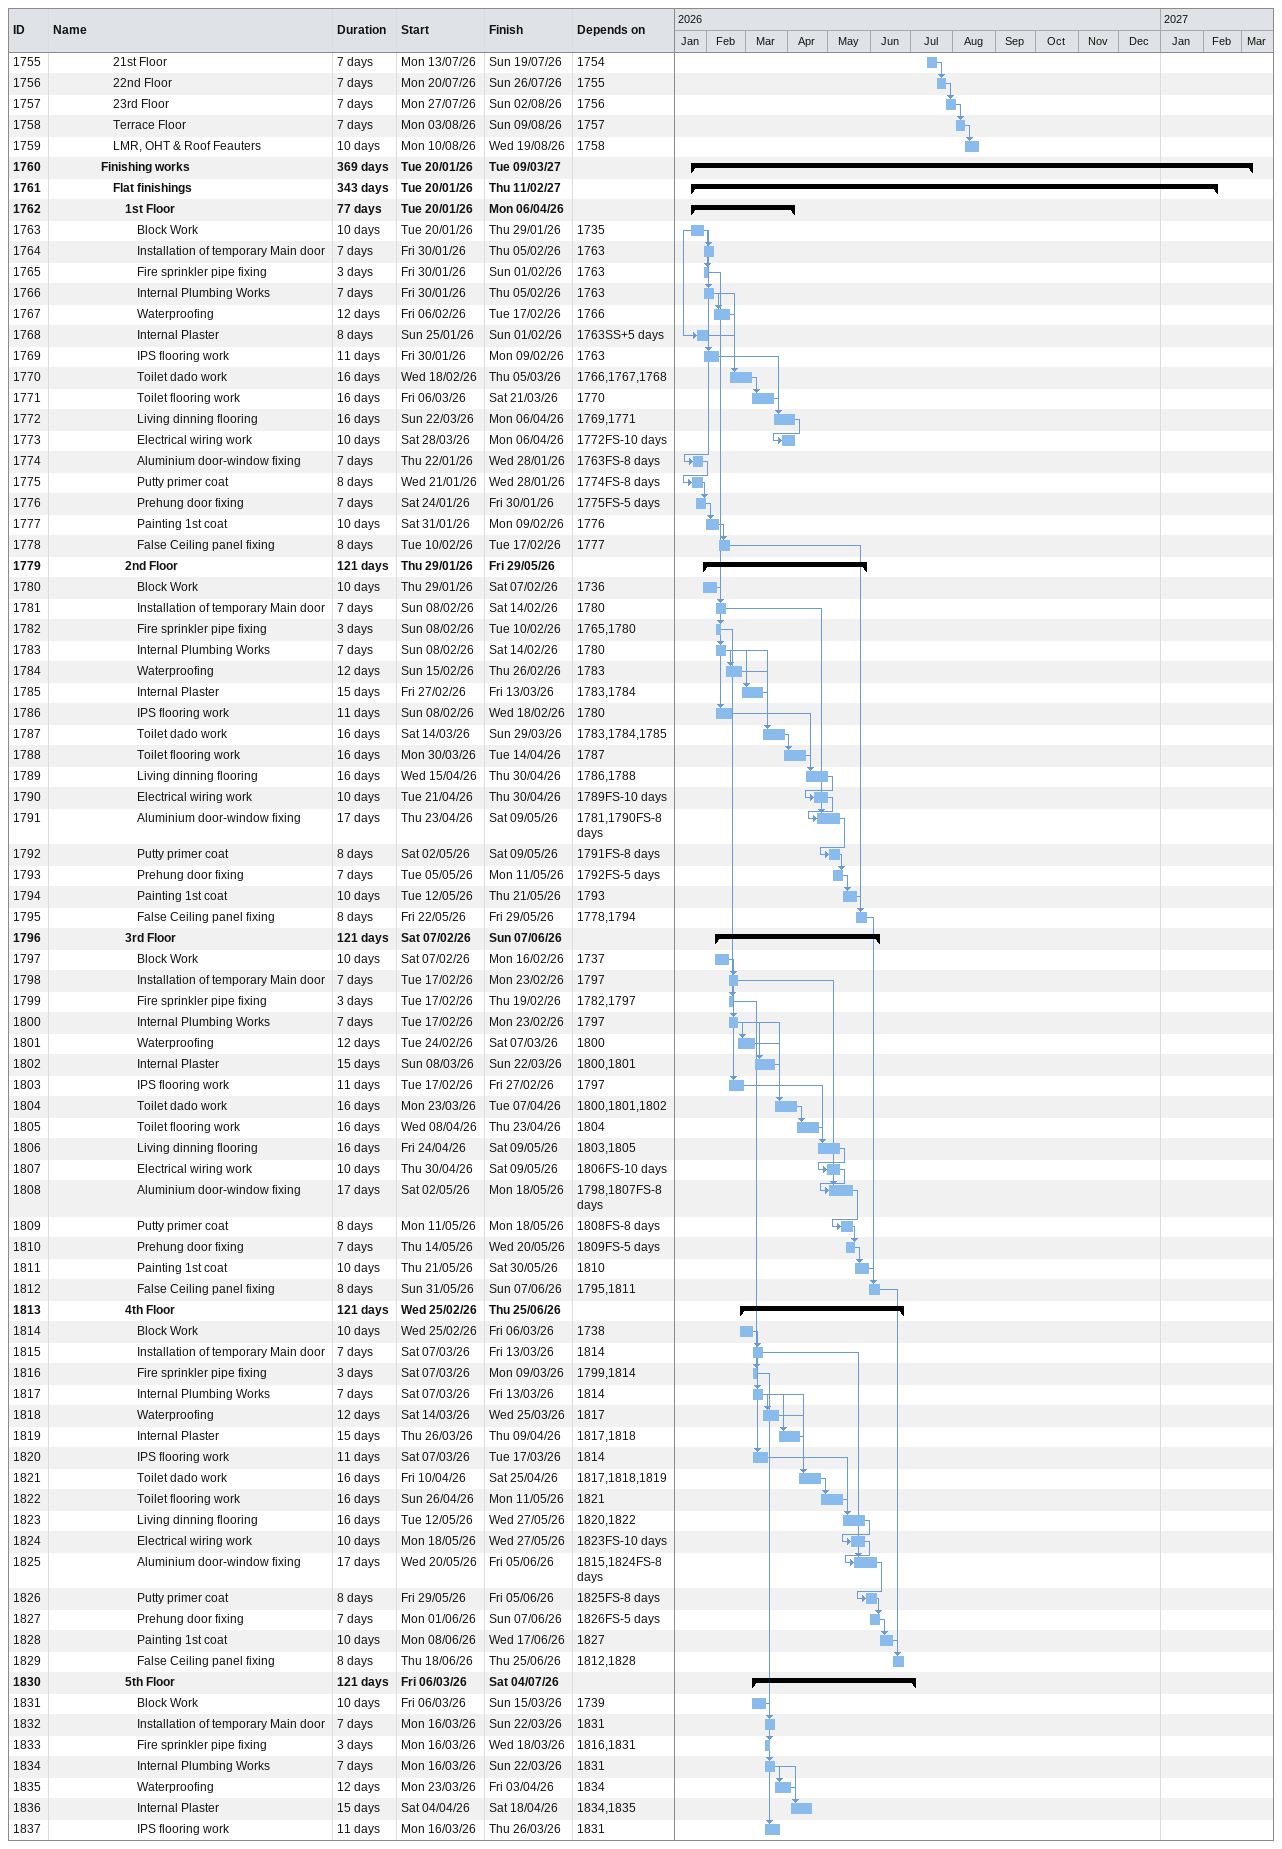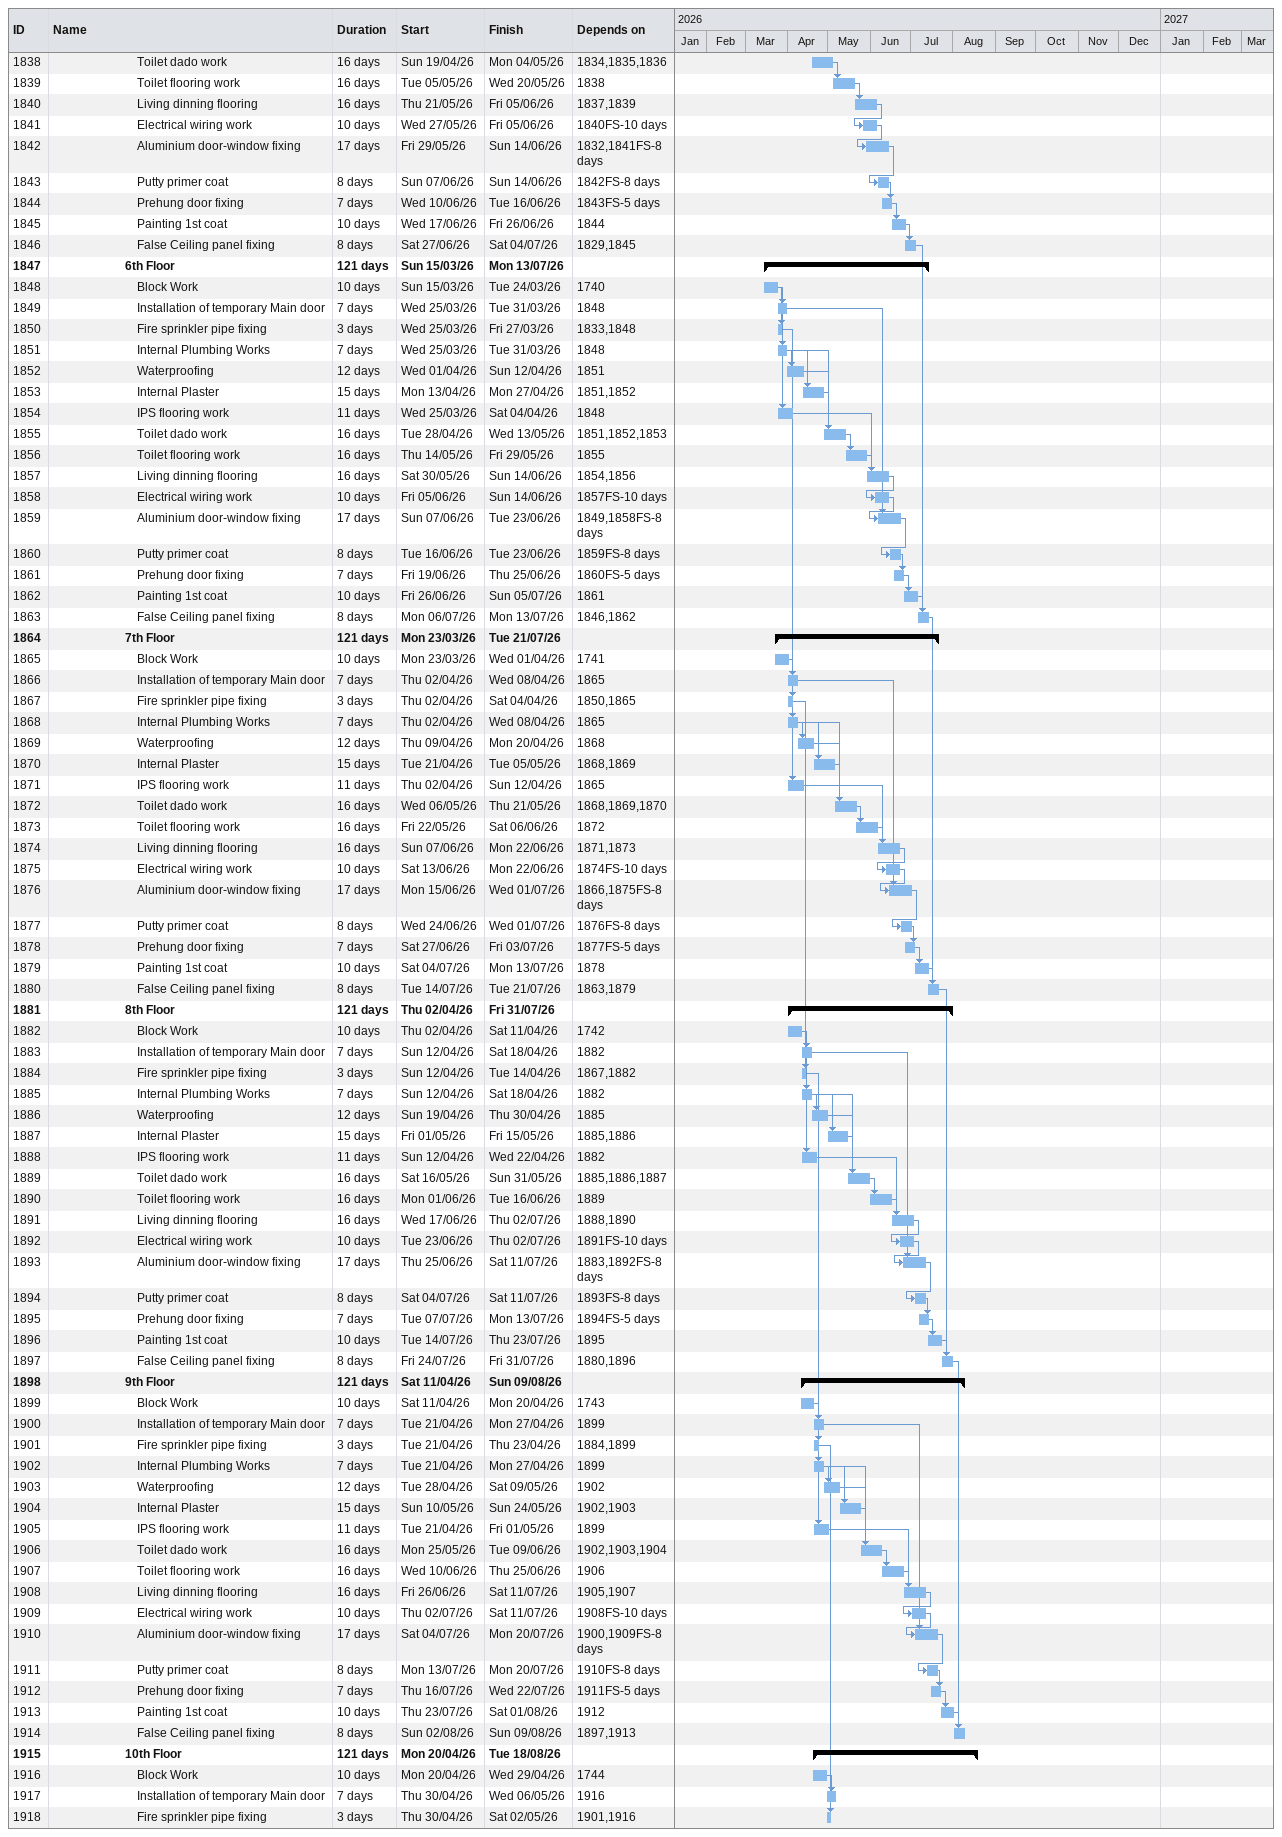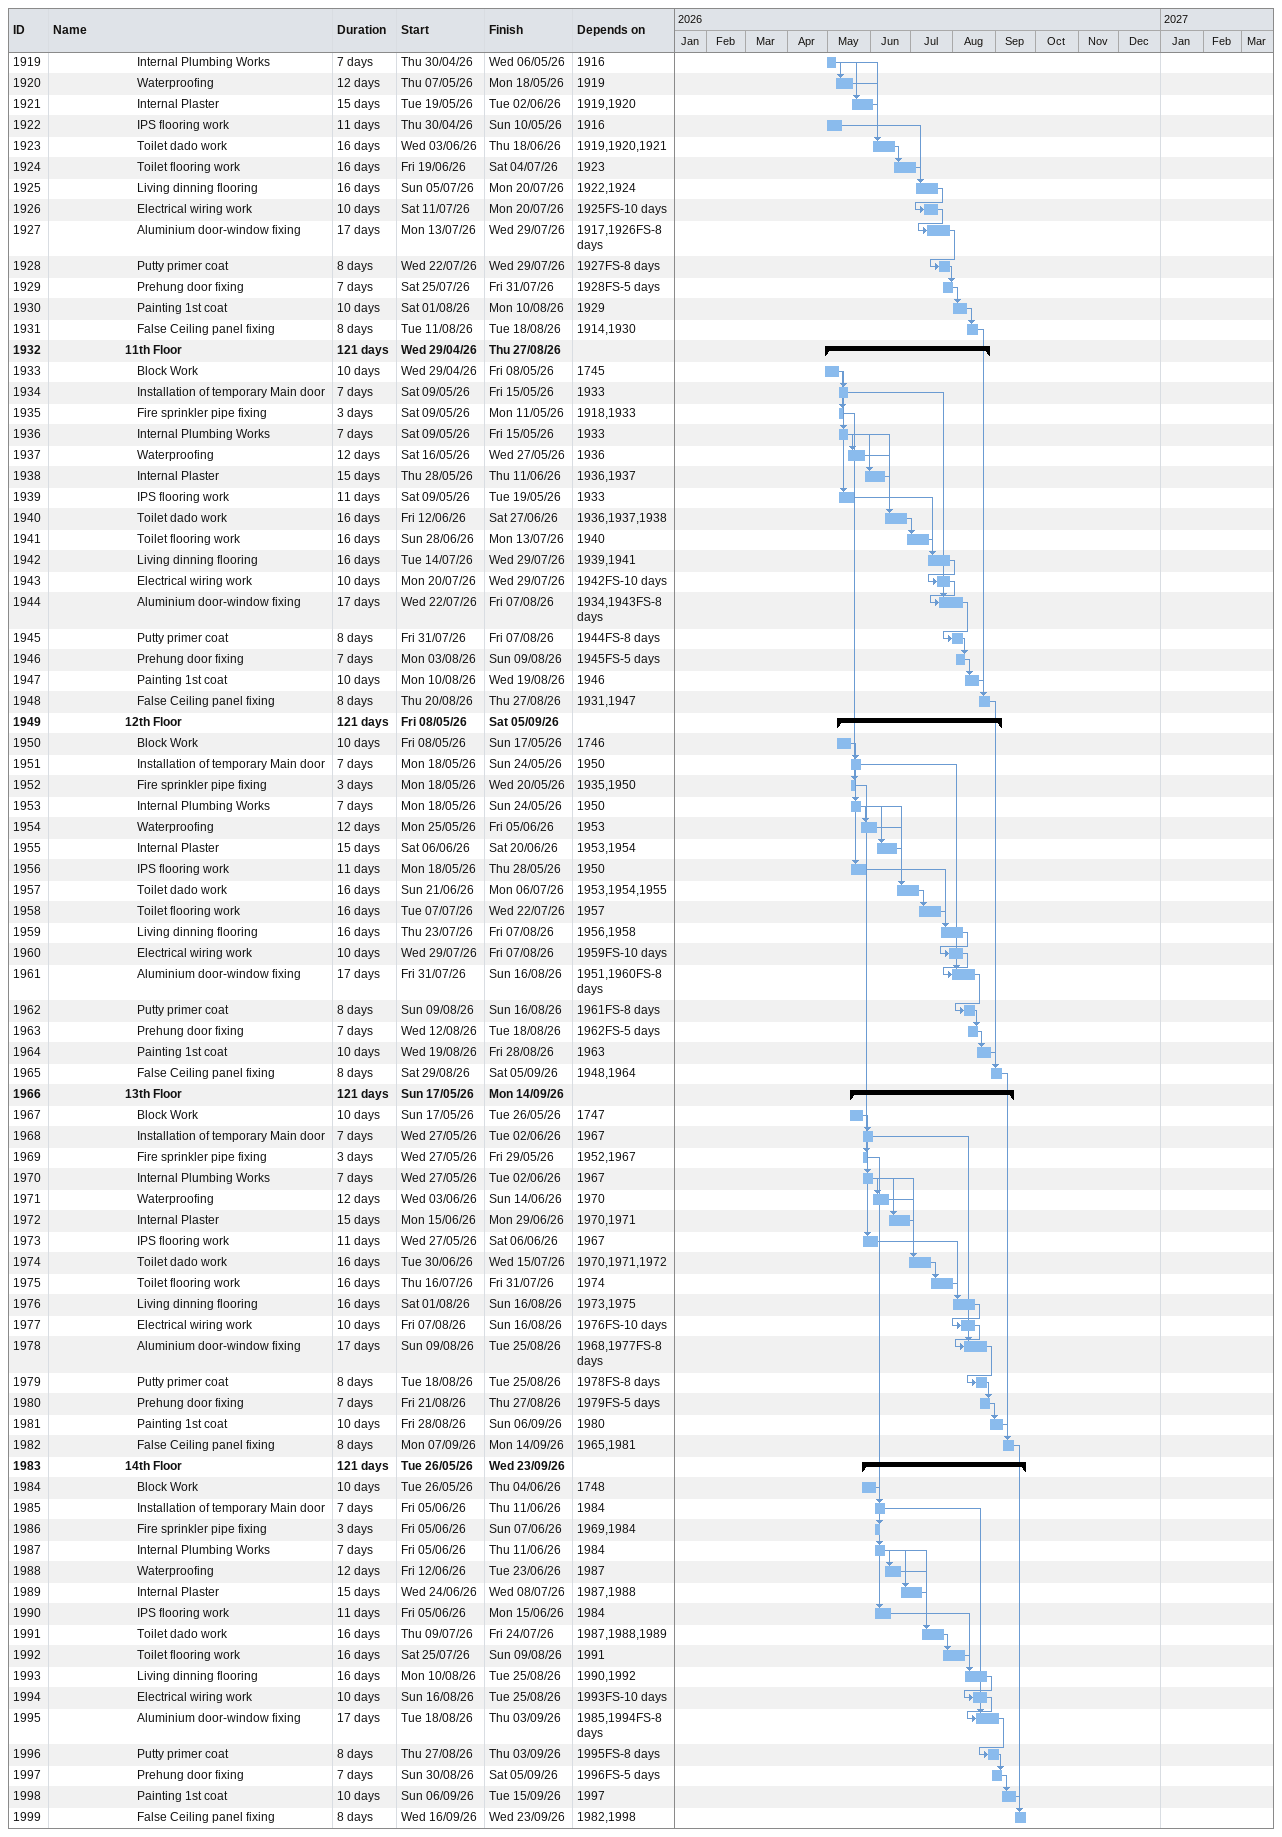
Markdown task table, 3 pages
| ID | Level | Task | Duration | Start | Finish | Predecessors |
|---|---|---|---|---|---|---|
| 1755 | 6 | 21st Floor | 7d | 2026-07-13 | 2026-07-19 | 1754 |
| 1756 | 6 | 22nd Floor | 7d | 2026-07-20 | 2026-07-26 | 1755 |
| 1757 | 6 | 23rd Floor | 7d | 2026-07-27 | 2026-08-02 | 1756 |
| 1758 | 6 | Terrace Floor | 7d | 2026-08-03 | 2026-08-09 | 1757 |
| 1759 | 6 | LMR, OHT & Roof Feauters | 10d | 2026-08-10 | 2026-08-19 | 1758 |
| 1760 | 5 | **Finishing works** | 369d | 2026-01-20 | 2027-03-09 |  |
| 1761 | 6 | **Flat finishings** | 343d | 2026-01-20 | 2027-02-11 |  |
| 1762 | 7 | **1st Floor** | 77d | 2026-01-20 | 2026-04-06 |  |
| 1763 | 8 | Block Work | 10d | 2026-01-20 | 2026-01-29 | 1735 |
| 1764 | 8 | Installation of temporary Main door | 7d | 2026-01-30 | 2026-02-05 | 1763 |
| 1765 | 8 | Fire sprinkler pipe fixing | 3d | 2026-01-30 | 2026-02-01 | 1763 |
| 1766 | 8 | Internal Plumbing Works | 7d | 2026-01-30 | 2026-02-05 | 1763 |
| 1767 | 8 | Waterproofing | 12d | 2026-02-06 | 2026-02-17 | 1766 |
| 1768 | 8 | Internal Plaster | 8d | 2026-01-25 | 2026-02-01 | 1763SS+5d |
| 1769 | 8 | IPS flooring work | 11d | 2026-01-30 | 2026-02-09 | 1763 |
| 1770 | 8 | Toilet dado work | 16d | 2026-02-18 | 2026-03-05 | 1766, 1767, 1768 |
| 1771 | 8 | Toilet flooring work | 16d | 2026-03-06 | 2026-03-21 | 1770 |
| 1772 | 8 | Living dinning flooring | 16d | 2026-03-22 | 2026-04-06 | 1769, 1771 |
| 1773 | 8 | Electrical wiring work | 10d | 2026-03-28 | 2026-04-06 | 1772FS-10d |
| 1774 | 8 | Aluminium door-window fixing | 7d | 2026-01-22 | 2026-01-28 | 1763FS-8d |
| 1775 | 8 | Putty primer coat | 8d | 2026-01-21 | 2026-01-28 | 1774FS-8d |
| 1776 | 8 | Prehung door fixing | 7d | 2026-01-24 | 2026-01-30 | 1775FS-5d |
| 1777 | 8 | Painting 1st coat | 10d | 2026-01-31 | 2026-02-09 | 1776 |
| 1778 | 8 | False Ceiling panel fixing | 8d | 2026-02-10 | 2026-02-17 | 1777 |
| 1779 | 7 | **2nd Floor** | 121d | 2026-01-29 | 2026-05-29 |  |
| 1780 | 8 | Block Work | 10d | 2026-01-29 | 2026-02-07 | 1736 |
| 1781 | 8 | Installation of temporary Main door | 7d | 2026-02-08 | 2026-02-14 | 1780 |
| 1782 | 8 | Fire sprinkler pipe fixing | 3d | 2026-02-08 | 2026-02-10 | 1765, 1780 |
| 1783 | 8 | Internal Plumbing Works | 7d | 2026-02-08 | 2026-02-14 | 1780 |
| 1784 | 8 | Waterproofing | 12d | 2026-02-15 | 2026-02-26 | 1783 |
| 1785 | 8 | Internal Plaster | 15d | 2026-02-27 | 2026-03-13 | 1783, 1784 |
| 1786 | 8 | IPS flooring work | 11d | 2026-02-08 | 2026-02-18 | 1780 |
| 1787 | 8 | Toilet dado work | 16d | 2026-03-14 | 2026-03-29 | 1783, 1784, 1785 |
| 1788 | 8 | Toilet flooring work | 16d | 2026-03-30 | 2026-04-14 | 1787 |
| 1789 | 8 | Living dinning flooring | 16d | 2026-04-15 | 2026-04-30 | 1786, 1788 |
| 1790 | 8 | Electrical wiring work | 10d | 2026-04-21 | 2026-04-30 | 1789FS-10d |
| 1791 | 8 | Aluminium door-window fixing | 17d | 2026-04-23 | 2026-05-09 | 1781, 1790FS-8d |
| 1792 | 8 | Putty primer coat | 8d | 2026-05-02 | 2026-05-09 | 1791FS-8d |
| 1793 | 8 | Prehung door fixing | 7d | 2026-05-05 | 2026-05-11 | 1792FS-5d |
| 1794 | 8 | Painting 1st coat | 10d | 2026-05-12 | 2026-05-21 | 1793 |
| 1795 | 8 | False Ceiling panel fixing | 8d | 2026-05-22 | 2026-05-29 | 1778, 1794 |
| 1796 | 7 | **3rd Floor** | 121d | 2026-02-07 | 2026-06-07 |  |
| 1797 | 8 | Block Work | 10d | 2026-02-07 | 2026-02-16 | 1737 |
| 1798 | 8 | Installation of temporary Main door | 7d | 2026-02-17 | 2026-02-23 | 1797 |
| 1799 | 8 | Fire sprinkler pipe fixing | 3d | 2026-02-17 | 2026-02-19 | 1782, 1797 |
| 1800 | 8 | Internal Plumbing Works | 7d | 2026-02-17 | 2026-02-23 | 1797 |
| 1801 | 8 | Waterproofing | 12d | 2026-02-24 | 2026-03-07 | 1800 |
| 1802 | 8 | Internal Plaster | 15d | 2026-03-08 | 2026-03-22 | 1800, 1801 |
| 1803 | 8 | IPS flooring work | 11d | 2026-02-17 | 2026-02-27 | 1797 |
| 1804 | 8 | Toilet dado work | 16d | 2026-03-23 | 2026-04-07 | 1800, 1801, 1802 |
| 1805 | 8 | Toilet flooring work | 16d | 2026-04-08 | 2026-04-23 | 1804 |
| 1806 | 8 | Living dinning flooring | 16d | 2026-04-24 | 2026-05-09 | 1803, 1805 |
| 1807 | 8 | Electrical wiring work | 10d | 2026-04-30 | 2026-05-09 | 1806FS-10d |
| 1808 | 8 | Aluminium door-window fixing | 17d | 2026-05-02 | 2026-05-18 | 1798, 1807FS-8d |
| 1809 | 8 | Putty primer coat | 8d | 2026-05-11 | 2026-05-18 | 1808FS-8d |
| 1810 | 8 | Prehung door fixing | 7d | 2026-05-14 | 2026-05-20 | 1809FS-5d |
| 1811 | 8 | Painting 1st coat | 10d | 2026-05-21 | 2026-05-30 | 1810 |
| 1812 | 8 | False Ceiling panel fixing | 8d | 2026-05-31 | 2026-06-07 | 1795, 1811 |
| 1813 | 7 | **4th Floor** | 121d | 2026-02-25 | 2026-06-25 |  |
| 1814 | 8 | Block Work | 10d | 2026-02-25 | 2026-03-06 | 1738 |
| 1815 | 8 | Installation of temporary Main door | 7d | 2026-03-07 | 2026-03-13 | 1814 |
| 1816 | 8 | Fire sprinkler pipe fixing | 3d | 2026-03-07 | 2026-03-09 | 1799, 1814 |
| 1817 | 8 | Internal Plumbing Works | 7d | 2026-03-07 | 2026-03-13 | 1814 |
| 1818 | 8 | Waterproofing | 12d | 2026-03-14 | 2026-03-25 | 1817 |
| 1819 | 8 | Internal Plaster | 15d | 2026-03-26 | 2026-04-09 | 1817, 1818 |
| 1820 | 8 | IPS flooring work | 11d | 2026-03-07 | 2026-03-17 | 1814 |
| 1821 | 8 | Toilet dado work | 16d | 2026-04-10 | 2026-04-25 | 1817, 1818, 1819 |
| 1822 | 8 | Toilet flooring work | 16d | 2026-04-26 | 2026-05-11 | 1821 |
| 1823 | 8 | Living dinning flooring | 16d | 2026-05-12 | 2026-05-27 | 1820, 1822 |
| 1824 | 8 | Electrical wiring work | 10d | 2026-05-18 | 2026-05-27 | 1823FS-10d |
| 1825 | 8 | Aluminium door-window fixing | 17d | 2026-05-20 | 2026-06-05 | 1815, 1824FS-8d |
| 1826 | 8 | Putty primer coat | 8d | 2026-05-29 | 2026-06-05 | 1825FS-8d |
| 1827 | 8 | Prehung door fixing | 7d | 2026-06-01 | 2026-06-07 | 1826FS-5d |
| 1828 | 8 | Painting 1st coat | 10d | 2026-06-08 | 2026-06-17 | 1827 |
| 1829 | 8 | False Ceiling panel fixing | 8d | 2026-06-18 | 2026-06-25 | 1812, 1828 |
| 1830 | 7 | **5th Floor** | 121d | 2026-03-06 | 2026-07-04 |  |
| 1831 | 8 | Block Work | 10d | 2026-03-06 | 2026-03-15 | 1739 |
| 1832 | 8 | Installation of temporary Main door | 7d | 2026-03-16 | 2026-03-22 | 1831 |
| 1833 | 8 | Fire sprinkler pipe fixing | 3d | 2026-03-16 | 2026-03-18 | 1816, 1831 |
| 1834 | 8 | Internal Plumbing Works | 7d | 2026-03-16 | 2026-03-22 | 1831 |
| 1835 | 8 | Waterproofing | 12d | 2026-03-23 | 2026-04-03 | 1834 |
| 1836 | 8 | Internal Plaster | 15d | 2026-04-04 | 2026-04-18 | 1834, 1835 |
| 1837 | 8 | IPS flooring work | 11d | 2026-03-16 | 2026-03-26 | 1831 |
| 1838 | 8 | Toilet dado work | 16d | 2026-04-19 | 2026-05-04 | 1834, 1835, 1836 |
| 1839 | 8 | Toilet flooring work | 16d | 2026-05-05 | 2026-05-20 | 1838 |
| 1840 | 8 | Living dinning flooring | 16d | 2026-05-21 | 2026-06-05 | 1837, 1839 |
| 1841 | 8 | Electrical wiring work | 10d | 2026-05-27 | 2026-06-05 | 1840FS-10d |
| 1842 | 8 | Aluminium door-window fixing | 17d | 2026-05-29 | 2026-06-14 | 1832, 1841FS-8d |
| 1843 | 8 | Putty primer coat | 8d | 2026-06-07 | 2026-06-14 | 1842FS-8d |
| 1844 | 8 | Prehung door fixing | 7d | 2026-06-10 | 2026-06-16 | 1843FS-5d |
| 1845 | 8 | Painting 1st coat | 10d | 2026-06-17 | 2026-06-26 | 1844 |
| 1846 | 8 | False Ceiling panel fixing | 8d | 2026-06-27 | 2026-07-04 | 1829, 1845 |
| 1847 | 7 | **6th Floor** | 121d | 2026-03-15 | 2026-07-13 |  |
| 1848 | 8 | Block Work | 10d | 2026-03-15 | 2026-03-24 | 1740 |
| 1849 | 8 | Installation of temporary Main door | 7d | 2026-03-25 | 2026-03-31 | 1848 |
| 1850 | 8 | Fire sprinkler pipe fixing | 3d | 2026-03-25 | 2026-03-27 | 1833, 1848 |
| 1851 | 8 | Internal Plumbing Works | 7d | 2026-03-25 | 2026-03-31 | 1848 |
| 1852 | 8 | Waterproofing | 12d | 2026-04-01 | 2026-04-12 | 1851 |
| 1853 | 8 | Internal Plaster | 15d | 2026-04-13 | 2026-04-27 | 1851, 1852 |
| 1854 | 8 | IPS flooring work | 11d | 2026-03-25 | 2026-04-04 | 1848 |
| 1855 | 8 | Toilet dado work | 16d | 2026-04-28 | 2026-05-13 | 1851, 1852, 1853 |
| 1856 | 8 | Toilet flooring work | 16d | 2026-05-14 | 2026-05-29 | 1855 |
| 1857 | 8 | Living dinning flooring | 16d | 2026-05-30 | 2026-06-14 | 1854, 1856 |
| 1858 | 8 | Electrical wiring work | 10d | 2026-06-05 | 2026-06-14 | 1857FS-10d |
| 1859 | 8 | Aluminium door-window fixing | 17d | 2026-06-07 | 2026-06-23 | 1849, 1858FS-8d |
| 1860 | 8 | Putty primer coat | 8d | 2026-06-16 | 2026-06-23 | 1859FS-8d |
| 1861 | 8 | Prehung door fixing | 7d | 2026-06-19 | 2026-06-25 | 1860FS-5d |
| 1862 | 8 | Painting 1st coat | 10d | 2026-06-26 | 2026-07-05 | 1861 |
| 1863 | 8 | False Ceiling panel fixing | 8d | 2026-07-06 | 2026-07-13 | 1846, 1862 |
| 1864 | 7 | **7th Floor** | 121d | 2026-03-23 | 2026-07-21 |  |
| 1865 | 8 | Block Work | 10d | 2026-03-23 | 2026-04-01 | 1741 |
| 1866 | 8 | Installation of temporary Main door | 7d | 2026-04-02 | 2026-04-08 | 1865 |
| 1867 | 8 | Fire sprinkler pipe fixing | 3d | 2026-04-02 | 2026-04-04 | 1850, 1865 |
| 1868 | 8 | Internal Plumbing Works | 7d | 2026-04-02 | 2026-04-08 | 1865 |
| 1869 | 8 | Waterproofing | 12d | 2026-04-09 | 2026-04-20 | 1868 |
| 1870 | 8 | Internal Plaster | 15d | 2026-04-21 | 2026-05-05 | 1868, 1869 |
| 1871 | 8 | IPS flooring work | 11d | 2026-04-02 | 2026-04-12 | 1865 |
| 1872 | 8 | Toilet dado work | 16d | 2026-05-06 | 2026-05-21 | 1868, 1869, 1870 |
| 1873 | 8 | Toilet flooring work | 16d | 2026-05-22 | 2026-06-06 | 1872 |
| 1874 | 8 | Living dinning flooring | 16d | 2026-06-07 | 2026-06-22 | 1871, 1873 |
| 1875 | 8 | Electrical wiring work | 10d | 2026-06-13 | 2026-06-22 | 1874FS-10d |
| 1876 | 8 | Aluminium door-window fixing | 17d | 2026-06-15 | 2026-07-01 | 1866, 1875FS-8d |
| 1877 | 8 | Putty primer coat | 8d | 2026-06-24 | 2026-07-01 | 1876FS-8d |
| 1878 | 8 | Prehung door fixing | 7d | 2026-06-27 | 2026-07-03 | 1877FS-5d |
| 1879 | 8 | Painting 1st coat | 10d | 2026-07-04 | 2026-07-13 | 1878 |
| 1880 | 8 | False Ceiling panel fixing | 8d | 2026-07-14 | 2026-07-21 | 1863, 1879 |
| 1881 | 7 | **8th Floor** | 121d | 2026-04-02 | 2026-07-31 |  |
| 1882 | 8 | Block Work | 10d | 2026-04-02 | 2026-04-11 | 1742 |
| 1883 | 8 | Installation of temporary Main door | 7d | 2026-04-12 | 2026-04-18 | 1882 |
| 1884 | 8 | Fire sprinkler pipe fixing | 3d | 2026-04-12 | 2026-04-14 | 1867, 1882 |
| 1885 | 8 | Internal Plumbing Works | 7d | 2026-04-12 | 2026-04-18 | 1882 |
| 1886 | 8 | Waterproofing | 12d | 2026-04-19 | 2026-04-30 | 1885 |
| 1887 | 8 | Internal Plaster | 15d | 2026-05-01 | 2026-05-15 | 1885, 1886 |
| 1888 | 8 | IPS flooring work | 11d | 2026-04-12 | 2026-04-22 | 1882 |
| 1889 | 8 | Toilet dado work | 16d | 2026-05-16 | 2026-05-31 | 1885, 1886, 1887 |
| 1890 | 8 | Toilet flooring work | 16d | 2026-06-01 | 2026-06-16 | 1889 |
| 1891 | 8 | Living dinning flooring | 16d | 2026-06-17 | 2026-07-02 | 1888, 1890 |
| 1892 | 8 | Electrical wiring work | 10d | 2026-06-23 | 2026-07-02 | 1891FS-10d |
| 1893 | 8 | Aluminium door-window fixing | 17d | 2026-06-25 | 2026-07-11 | 1883, 1892FS-8d |
| 1894 | 8 | Putty primer coat | 8d | 2026-07-04 | 2026-07-11 | 1893FS-8d |
| 1895 | 8 | Prehung door fixing | 7d | 2026-07-07 | 2026-07-13 | 1894FS-5d |
| 1896 | 8 | Painting 1st coat | 10d | 2026-07-14 | 2026-07-23 | 1895 |
| 1897 | 8 | False Ceiling panel fixing | 8d | 2026-07-24 | 2026-07-31 | 1880, 1896 |
| 1898 | 7 | **9th Floor** | 121d | 2026-04-11 | 2026-08-09 |  |
| 1899 | 8 | Block Work | 10d | 2026-04-11 | 2026-04-20 | 1743 |
| 1900 | 8 | Installation of temporary Main door | 7d | 2026-04-21 | 2026-04-27 | 1899 |
| 1901 | 8 | Fire sprinkler pipe fixing | 3d | 2026-04-21 | 2026-04-23 | 1884, 1899 |
| 1902 | 8 | Internal Plumbing Works | 7d | 2026-04-21 | 2026-04-27 | 1899 |
| 1903 | 8 | Waterproofing | 12d | 2026-04-28 | 2026-05-09 | 1902 |
| 1904 | 8 | Internal Plaster | 15d | 2026-05-10 | 2026-05-24 | 1902, 1903 |
| 1905 | 8 | IPS flooring work | 11d | 2026-04-21 | 2026-05-01 | 1899 |
| 1906 | 8 | Toilet dado work | 16d | 2026-05-25 | 2026-06-09 | 1902, 1903, 1904 |
| 1907 | 8 | Toilet flooring work | 16d | 2026-06-10 | 2026-06-25 | 1906 |
| 1908 | 8 | Living dinning flooring | 16d | 2026-06-26 | 2026-07-11 | 1905, 1907 |
| 1909 | 8 | Electrical wiring work | 10d | 2026-07-02 | 2026-07-11 | 1908FS-10d |
| 1910 | 8 | Aluminium door-window fixing | 17d | 2026-07-04 | 2026-07-20 | 1900, 1909FS-8d |
| 1911 | 8 | Putty primer coat | 8d | 2026-07-13 | 2026-07-20 | 1910FS-8d |
| 1912 | 8 | Prehung door fixing | 7d | 2026-07-16 | 2026-07-22 | 1911FS-5d |
| 1913 | 8 | Painting 1st coat | 10d | 2026-07-23 | 2026-08-01 | 1912 |
| 1914 | 8 | False Ceiling panel fixing | 8d | 2026-08-02 | 2026-08-09 | 1897, 1913 |
| 1915 | 7 | **10th Floor** | 121d | 2026-04-20 | 2026-08-18 |  |
| 1916 | 8 | Block Work | 10d | 2026-04-20 | 2026-04-29 | 1744 |
| 1917 | 8 | Installation of temporary Main door | 7d | 2026-04-30 | 2026-05-06 | 1916 |
| 1918 | 8 | Fire sprinkler pipe fixing | 3d | 2026-04-30 | 2026-05-02 | 1901, 1916 |
| 1919 | 8 | Internal Plumbing Works | 7d | 2026-04-30 | 2026-05-06 | 1916 |
| 1920 | 8 | Waterproofing | 12d | 2026-05-07 | 2026-05-18 | 1919 |
| 1921 | 8 | Internal Plaster | 15d | 2026-05-19 | 2026-06-02 | 1919, 1920 |
| 1922 | 8 | IPS flooring work | 11d | 2026-04-30 | 2026-05-10 | 1916 |
| 1923 | 8 | Toilet dado work | 16d | 2026-06-03 | 2026-06-18 | 1919, 1920, 1921 |
| 1924 | 8 | Toilet flooring work | 16d | 2026-06-19 | 2026-07-04 | 1923 |
| 1925 | 8 | Living dinning flooring | 16d | 2026-07-05 | 2026-07-20 | 1922, 1924 |
| 1926 | 8 | Electrical wiring work | 10d | 2026-07-11 | 2026-07-20 | 1925FS-10d |
| 1927 | 8 | Aluminium door-window fixing | 17d | 2026-07-13 | 2026-07-29 | 1917, 1926FS-8d |
| 1928 | 8 | Putty primer coat | 8d | 2026-07-22 | 2026-07-29 | 1927FS-8d |
| 1929 | 8 | Prehung door fixing | 7d | 2026-07-25 | 2026-07-31 | 1928FS-5d |
| 1930 | 8 | Painting 1st coat | 10d | 2026-08-01 | 2026-08-10 | 1929 |
| 1931 | 8 | False Ceiling panel fixing | 8d | 2026-08-11 | 2026-08-18 | 1914, 1930 |
| 1932 | 7 | **11th Floor** | 121d | 2026-04-29 | 2026-08-27 |  |
| 1933 | 8 | Block Work | 10d | 2026-04-29 | 2026-05-08 | 1745 |
| 1934 | 8 | Installation of temporary Main door | 7d | 2026-05-09 | 2026-05-15 | 1933 |
| 1935 | 8 | Fire sprinkler pipe fixing | 3d | 2026-05-09 | 2026-05-11 | 1918, 1933 |
| 1936 | 8 | Internal Plumbing Works | 7d | 2026-05-09 | 2026-05-15 | 1933 |
| 1937 | 8 | Waterproofing | 12d | 2026-05-16 | 2026-05-27 | 1936 |
| 1938 | 8 | Internal Plaster | 15d | 2026-05-28 | 2026-06-11 | 1936, 1937 |
| 1939 | 8 | IPS flooring work | 11d | 2026-05-09 | 2026-05-19 | 1933 |
| 1940 | 8 | Toilet dado work | 16d | 2026-06-12 | 2026-06-27 | 1936, 1937, 1938 |
| 1941 | 8 | Toilet flooring work | 16d | 2026-06-28 | 2026-07-13 | 1940 |
| 1942 | 8 | Living dinning flooring | 16d | 2026-07-14 | 2026-07-29 | 1939, 1941 |
| 1943 | 8 | Electrical wiring work | 10d | 2026-07-20 | 2026-07-29 | 1942FS-10d |
| 1944 | 8 | Aluminium door-window fixing | 17d | 2026-07-22 | 2026-08-07 | 1934, 1943FS-8d |
| 1945 | 8 | Putty primer coat | 8d | 2026-07-31 | 2026-08-07 | 1944FS-8d |
| 1946 | 8 | Prehung door fixing | 7d | 2026-08-03 | 2026-08-09 | 1945FS-5d |
| 1947 | 8 | Painting 1st coat | 10d | 2026-08-10 | 2026-08-19 | 1946 |
| 1948 | 8 | False Ceiling panel fixing | 8d | 2026-08-20 | 2026-08-27 | 1931, 1947 |
| 1949 | 7 | **12th Floor** | 121d | 2026-05-08 | 2026-09-05 |  |
| 1950 | 8 | Block Work | 10d | 2026-05-08 | 2026-05-17 | 1746 |
| 1951 | 8 | Installation of temporary Main door | 7d | 2026-05-18 | 2026-05-24 | 1950 |
| 1952 | 8 | Fire sprinkler pipe fixing | 3d | 2026-05-18 | 2026-05-20 | 1935, 1950 |
| 1953 | 8 | Internal Plumbing Works | 7d | 2026-05-18 | 2026-05-24 | 1950 |
| 1954 | 8 | Waterproofing | 12d | 2026-05-25 | 2026-06-05 | 1953 |
| 1955 | 8 | Internal Plaster | 15d | 2026-06-06 | 2026-06-20 | 1953, 1954 |
| 1956 | 8 | IPS flooring work | 11d | 2026-05-18 | 2026-05-28 | 1950 |
| 1957 | 8 | Toilet dado work | 16d | 2026-06-21 | 2026-07-06 | 1953, 1954, 1955 |
| 1958 | 8 | Toilet flooring work | 16d | 2026-07-07 | 2026-07-22 | 1957 |
| 1959 | 8 | Living dinning flooring | 16d | 2026-07-23 | 2026-08-07 | 1956, 1958 |
| 1960 | 8 | Electrical wiring work | 10d | 2026-07-29 | 2026-08-07 | 1959FS-10d |
| 1961 | 8 | Aluminium door-window fixing | 17d | 2026-07-31 | 2026-08-16 | 1951, 1960FS-8d |
| 1962 | 8 | Putty primer coat | 8d | 2026-08-09 | 2026-08-16 | 1961FS-8d |
| 1963 | 8 | Prehung door fixing | 7d | 2026-08-12 | 2026-08-18 | 1962FS-5d |
| 1964 | 8 | Painting 1st coat | 10d | 2026-08-19 | 2026-08-28 | 1963 |
| 1965 | 8 | False Ceiling panel fixing | 8d | 2026-08-29 | 2026-09-05 | 1948, 1964 |
| 1966 | 7 | **13th Floor** | 121d | 2026-05-17 | 2026-09-14 |  |
| 1967 | 8 | Block Work | 10d | 2026-05-17 | 2026-05-26 | 1747 |
| 1968 | 8 | Installation of temporary Main door | 7d | 2026-05-27 | 2026-06-02 | 1967 |
| 1969 | 8 | Fire sprinkler pipe fixing | 3d | 2026-05-27 | 2026-05-29 | 1952, 1967 |
| 1970 | 8 | Internal Plumbing Works | 7d | 2026-05-27 | 2026-06-02 | 1967 |
| 1971 | 8 | Waterproofing | 12d | 2026-06-03 | 2026-06-14 | 1970 |
| 1972 | 8 | Internal Plaster | 15d | 2026-06-15 | 2026-06-29 | 1970, 1971 |
| 1973 | 8 | IPS flooring work | 11d | 2026-05-27 | 2026-06-06 | 1967 |
| 1974 | 8 | Toilet dado work | 16d | 2026-06-30 | 2026-07-15 | 1970, 1971, 1972 |
| 1975 | 8 | Toilet flooring work | 16d | 2026-07-16 | 2026-07-31 | 1974 |
| 1976 | 8 | Living dinning flooring | 16d | 2026-08-01 | 2026-08-16 | 1973, 1975 |
| 1977 | 8 | Electrical wiring work | 10d | 2026-08-07 | 2026-08-16 | 1976FS-10d |
| 1978 | 8 | Aluminium door-window fixing | 17d | 2026-08-09 | 2026-08-25 | 1968, 1977FS-8d |
| 1979 | 8 | Putty primer coat | 8d | 2026-08-18 | 2026-08-25 | 1978FS-8d |
| 1980 | 8 | Prehung door fixing | 7d | 2026-08-21 | 2026-08-27 | 1979FS-5d |
| 1981 | 8 | Painting 1st coat | 10d | 2026-08-28 | 2026-09-06 | 1980 |
| 1982 | 8 | False Ceiling panel fixing | 8d | 2026-09-07 | 2026-09-14 | 1965, 1981 |
| 1983 | 7 | **14th Floor** | 121d | 2026-05-26 | 2026-09-23 |  |
| 1984 | 8 | Block Work | 10d | 2026-05-26 | 2026-06-04 | 1748 |
| 1985 | 8 | Installation of temporary Main door | 7d | 2026-06-05 | 2026-06-11 | 1984 |
| 1986 | 8 | Fire sprinkler pipe fixing | 3d | 2026-06-05 | 2026-06-07 | 1969, 1984 |
| 1987 | 8 | Internal Plumbing Works | 7d | 2026-06-05 | 2026-06-11 | 1984 |
| 1988 | 8 | Waterproofing | 12d | 2026-06-12 | 2026-06-23 | 1987 |
| 1989 | 8 | Internal Plaster | 15d | 2026-06-24 | 2026-07-08 | 1987, 1988 |
| 1990 | 8 | IPS flooring work | 11d | 2026-06-05 | 2026-06-15 | 1984 |
| 1991 | 8 | Toilet dado work | 16d | 2026-07-09 | 2026-07-24 | 1987, 1988, 1989 |
| 1992 | 8 | Toilet flooring work | 16d | 2026-07-25 | 2026-08-09 | 1991 |
| 1993 | 8 | Living dinning flooring | 16d | 2026-08-10 | 2026-08-25 | 1990, 1992 |
| 1994 | 8 | Electrical wiring work | 10d | 2026-08-16 | 2026-08-25 | 1993FS-10d |
| 1995 | 8 | Aluminium door-window fixing | 17d | 2026-08-18 | 2026-09-03 | 1985, 1994FS-8d |
| 1996 | 8 | Putty primer coat | 8d | 2026-08-27 | 2026-09-03 | 1995FS-8d |
| 1997 | 8 | Prehung door fixing | 7d | 2026-08-30 | 2026-09-05 | 1996FS-5d |
| 1998 | 8 | Painting 1st coat | 10d | 2026-09-06 | 2026-09-15 | 1997 |
| 1999 | 8 | False Ceiling panel fixing | 8d | 2026-09-16 | 2026-09-23 | 1982, 1998 |
